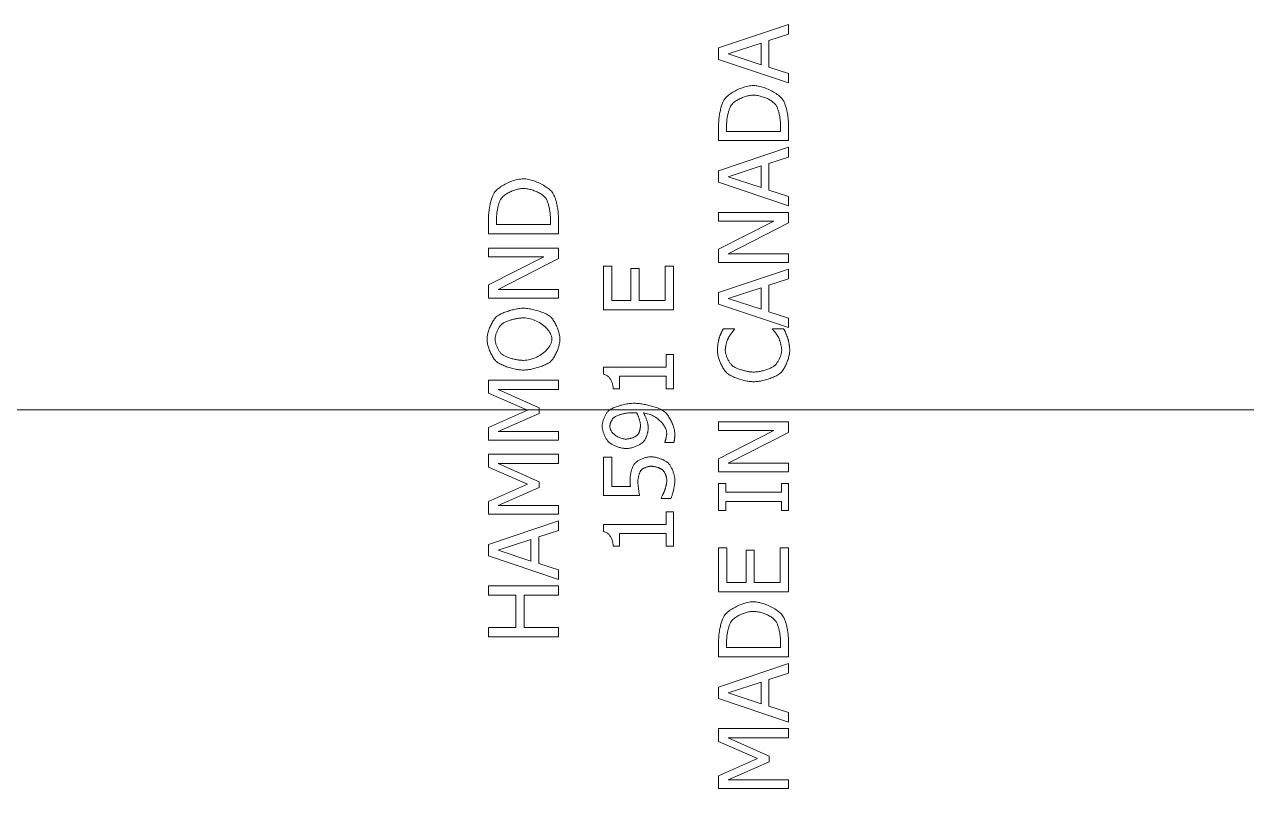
# Model space of a CAD drawing. Header units: millimetres. Extents: x 25 to 1092, y 13 to 851.
# Drawn here: x 236.46 to 276.69, y 707.78 to 732.93 of the extents above; entities that cross this region are included whole.
import ezdxf

# ---------------------------------------------------------------- set-up
doc = ezdxf.new("R2010")
doc.units = ezdxf.units.MM
doc.header["$LTSCALE"] = 2
doc.layers.add('Section Line (ANSI)', color=7, linetype='Continuous', lineweight=9)
doc.layers.add('Visible (ANSI)', color=7, linetype='Continuous', lineweight=18)

# ---------------------------------------------------------------- blocks, each defined once
blk = doc.blocks.new('2dTransSection2')
at = {"layer": 'Section Line (ANSI)'}
blk.add_line((211.387, 360.123), (108.387, 360.123), dxfattribs=at)

msp = doc.modelspace()

# ---------------------------------------------------------------- linework, layer by layer
at = {"layer": 'Visible (ANSI)'}
for p, q in [((261.615, 732.932), (259.315, 732.157)), ((260.972, 732.401), (261.615, 732.61)), ((261.615, 732.61), (261.615, 732.932)), ((259.628, 731.961), (260.711, 732.317)), ((260.711, 732.317), (260.711, 731.607)), ((260.972, 731.523), (260.972, 732.401)), ((259.315, 732.157), (259.315, 731.78)), ((260.711, 731.607), (259.628, 731.961)), ((259.315, 731.78), (261.615, 731.005)), ((261.615, 731.314), (260.972, 731.523)), ((261.615, 731.005), (261.615, 731.314)), ((259.315, 729.631), (259.315, 729.107)), ((259.58, 729.413), (259.58, 729.646)), ((261.35, 729.413), (259.58, 729.413)), ((261.35, 729.646), (261.35, 729.413)), ((261.615, 729.107), (261.615, 729.637)), ((259.315, 729.107), (261.615, 729.107)), ((261.615, 728.889), (259.315, 728.114)), ((261.615, 728.567), (261.615, 728.889)), ((259.628, 727.918), (260.711, 728.274)), ((260.711, 728.274), (260.711, 727.564)), ((260.972, 728.358), (261.615, 728.567)), ((260.972, 727.48), (260.972, 728.358)), ((259.315, 728.114), (259.315, 727.737)), ((260.711, 727.564), (259.628, 727.918)), ((259.315, 727.737), (261.615, 726.962)), ((261.615, 727.271), (260.972, 727.48)), ((261.615, 726.962), (261.615, 727.271)), ((251.741, 726.56), (251.741, 726.037)), ((252.006, 726.342), (252.006, 726.575)), ((253.777, 726.575), (253.777, 726.342)), ((254.041, 726.037), (254.041, 726.566)), ((261.615, 726.744), (259.315, 726.744)), ((259.315, 726.744), (259.315, 726.459)), ((261.615, 726.401), (261.615, 726.744)), ((253.777, 726.342), (252.006, 726.342)), ((259.315, 726.459), (261.136, 726.459)), ((261.136, 726.459), (259.315, 725.532)), ((259.632, 725.383), (261.615, 726.401)), ((251.741, 726.037), (254.041, 726.037)), ((254.041, 725.571), (251.741, 725.571)), ((251.741, 725.571), (251.741, 725.285)), ((254.041, 725.228), (254.041, 725.571)), ((259.315, 725.532), (259.315, 725.098)), ((261.615, 725.383), (259.632, 725.383)), ((261.615, 725.098), (261.615, 725.383)), ((251.741, 725.285), (253.562, 725.285)), ((253.562, 725.285), (251.741, 724.359)), ((252.058, 724.21), (254.041, 725.228)), ((255.528, 724.977), (255.528, 723.538)), ((255.8, 724.977), (255.528, 724.977)), ((255.8, 723.844), (255.8, 724.977)), ((257.828, 724.977), (257.556, 724.977)), ((257.556, 724.977), (257.556, 723.844)), ((257.828, 723.538), (257.828, 724.977)), ((259.315, 725.098), (261.615, 725.098)), ((256.702, 724.901), (256.43, 724.901)), ((256.43, 724.901), (256.43, 723.844)), ((256.702, 723.844), (256.702, 724.901)), ((261.615, 724.88), (259.315, 724.105)), ((260.972, 724.349), (261.615, 724.558)), ((261.615, 724.558), (261.615, 724.88)), ((251.741, 724.359), (251.741, 723.925)), ((254.041, 724.21), (252.058, 724.21)), ((254.041, 723.925), (254.041, 724.21)), ((259.628, 723.909), (260.711, 724.265)), ((260.711, 724.265), (260.711, 723.555)), ((260.972, 723.471), (260.972, 724.349)), ((251.741, 723.925), (254.041, 723.925)), ((256.43, 723.844), (255.8, 723.844)), ((257.556, 723.844), (256.702, 723.844)), ((259.315, 724.105), (259.315, 723.728)), ((260.711, 723.555), (259.628, 723.909)), ((255.528, 723.538), (257.828, 723.538)), ((259.315, 723.728), (261.615, 722.953)), ((261.615, 723.262), (260.972, 723.471)), ((261.615, 722.953), (261.615, 723.262)), ((259.837, 722.916), (259.468, 722.916)), ((259.837, 722.891), (259.837, 722.916)), ((261.459, 722.916), (261.093, 722.916)), ((261.093, 722.916), (261.093, 722.893)), ((257.828, 722.062), (257.593, 722.062)), ((257.593, 722.062), (257.593, 721.654)), ((257.828, 720.94), (257.828, 722.062)), ((257.593, 721.654), (255.521, 721.654)), ((255.521, 721.654), (255.521, 721.415)), ((256.052, 720.94), (256.052, 721.357)), ((256.052, 721.357), (257.593, 721.357)), ((257.593, 721.357), (257.593, 720.94)), ((254.041, 721.22), (251.741, 721.22)), ((251.741, 721.22), (251.741, 720.795)), ((254.041, 720.915), (254.041, 721.22)), ((255.841, 720.94), (256.052, 720.94)), ((257.593, 720.94), (257.828, 720.94)), ((251.741, 720.795), (253.022, 720.24)), ((252.06, 720.915), (254.041, 720.915)), ((253.408, 720.315), (252.06, 720.915)), ((253.022, 720.24), (251.741, 719.666)), ((252.06, 719.534), (253.408, 720.128)), ((253.408, 720.128), (253.408, 720.315)), ((261.615, 719.848), (259.315, 719.848)), ((259.315, 719.848), (259.315, 719.563)), ((261.615, 719.505), (261.615, 719.848)), ((251.741, 719.666), (251.741, 719.248)), ((254.041, 719.534), (252.06, 719.534)), ((254.041, 719.248), (254.041, 719.534)), ((259.315, 719.563), (261.136, 719.563)), ((261.136, 719.563), (259.315, 718.636)), ((259.632, 718.487), (261.615, 719.505)), ((251.741, 719.248), (254.041, 719.248)), ((257.545, 719.184), (257.545, 719.169)), ((257.545, 719.169), (257.841, 719.169)), ((254.041, 718.782), (251.741, 718.782)), ((251.741, 718.782), (251.741, 718.358)), ((254.041, 718.477), (254.041, 718.782)), ((255.799, 718.688), (255.528, 718.688)), ((255.528, 718.688), (255.528, 717.427)), ((255.799, 717.723), (255.799, 718.688)), ((259.315, 718.636), (259.315, 718.202)), ((251.741, 718.358), (253.022, 717.802)), ((252.06, 718.477), (254.041, 718.477)), ((253.408, 717.877), (252.06, 718.477)), ((259.315, 718.202), (261.615, 718.202)), ((261.615, 718.487), (259.632, 718.487)), ((261.615, 718.202), (261.615, 718.487)), ((253.022, 717.802), (251.741, 717.228)), ((253.408, 717.69), (253.408, 717.877)), ((256.412, 717.723), (255.799, 717.723)), ((259.55, 717.824), (259.315, 717.824)), ((259.315, 717.824), (259.315, 716.933)), ((259.55, 717.531), (259.55, 717.824)), ((261.615, 717.824), (261.38, 717.824)), ((261.38, 717.824), (261.38, 717.531)), ((261.615, 716.933), (261.615, 717.824)), ((252.06, 717.096), (253.408, 717.69)), ((255.528, 717.427), (256.714, 717.427)), ((257.42, 717.354), (257.42, 717.331)), ((257.42, 717.331), (257.746, 717.331)), ((261.38, 717.531), (259.55, 717.531)), ((251.741, 717.228), (251.741, 716.811)), ((254.041, 717.096), (252.06, 717.096)), ((254.041, 716.811), (254.041, 717.096)), ((259.315, 716.933), (259.55, 716.933)), ((259.55, 716.933), (259.55, 717.225)), ((259.55, 717.225), (261.38, 717.225)), ((261.38, 717.225), (261.38, 716.933)), ((261.38, 716.933), (261.615, 716.933)), ((251.741, 716.811), (254.041, 716.811)), ((254.041, 716.592), (251.741, 715.817)), ((254.041, 716.27), (254.041, 716.592)), ((257.828, 716.884), (257.593, 716.884)), ((257.593, 716.884), (257.593, 716.476)), ((257.828, 715.762), (257.828, 716.884)), ((253.398, 716.061), (254.041, 716.27)), ((257.593, 716.476), (255.521, 716.476)), ((255.521, 716.476), (255.521, 716.237)), ((256.052, 715.762), (256.052, 716.18)), ((256.052, 716.18), (257.593, 716.18)), ((257.593, 716.18), (257.593, 715.762)), ((251.741, 715.817), (251.741, 715.441)), ((252.054, 715.621), (253.137, 715.977)), ((253.137, 715.977), (253.137, 715.267)), ((253.398, 715.183), (253.398, 716.061)), ((255.841, 715.762), (256.052, 715.762)), ((257.593, 715.762), (257.828, 715.762)), ((259.315, 715.699), (259.315, 714.26)), ((259.587, 715.699), (259.315, 715.699)), ((259.587, 714.566), (259.587, 715.699)), ((261.615, 715.699), (261.343, 715.699)), ((261.343, 715.699), (261.343, 714.566)), ((261.615, 714.26), (261.615, 715.699)), ((251.741, 715.441), (254.041, 714.665)), ((253.137, 715.267), (252.054, 715.621)), ((260.489, 715.622), (260.217, 715.622)), ((260.217, 715.622), (260.217, 714.566)), ((260.489, 714.566), (260.489, 715.622)), ((254.041, 714.975), (253.398, 715.183)), ((254.041, 714.665), (254.041, 714.975)), ((260.217, 714.566), (259.587, 714.566)), ((261.343, 714.566), (260.489, 714.566)), ((254.041, 714.447), (251.741, 714.447)), ((251.741, 714.447), (251.741, 714.141)), ((251.741, 714.141), (252.643, 714.141)), ((252.643, 714.141), (252.643, 713.083)), ((252.916, 714.141), (254.041, 714.141)), ((252.916, 713.083), (252.916, 714.141)), ((254.041, 714.141), (254.041, 714.447)), ((259.315, 714.26), (261.615, 714.26)), ((252.643, 713.083), (251.741, 713.083)), ((251.741, 713.083), (251.741, 712.777)), ((254.041, 713.083), (252.916, 713.083)), ((254.041, 712.777), (254.041, 713.083)), ((251.741, 712.777), (254.041, 712.777)), ((259.315, 712.638), (259.315, 712.115)), ((259.58, 712.42), (259.58, 712.653)), ((261.35, 712.653), (261.35, 712.42)), ((261.615, 712.115), (261.615, 712.644)), ((259.315, 712.115), (261.615, 712.115)), ((261.35, 712.42), (259.58, 712.42)), ((261.615, 711.896), (259.315, 711.121)), ((261.615, 711.574), (261.615, 711.896)), ((259.628, 710.925), (260.711, 711.281)), ((260.711, 711.281), (260.711, 710.571)), ((260.972, 711.365), (261.615, 711.574)), ((260.972, 710.487), (260.972, 711.365)), ((259.315, 711.121), (259.315, 710.745)), ((260.711, 710.571), (259.628, 710.925)), ((259.315, 710.745), (261.615, 709.969)), ((261.615, 710.279), (260.972, 710.487)), ((261.615, 709.969), (261.615, 710.279)), ((261.615, 709.751), (259.315, 709.751)), ((259.315, 709.751), (259.315, 709.326)), ((261.615, 709.446), (261.615, 709.751)), ((259.315, 709.326), (260.596, 708.771)), ((259.634, 709.446), (261.615, 709.446)), ((260.981, 708.845), (259.634, 709.446)), ((260.596, 708.771), (259.315, 708.197)), ((259.634, 708.064), (260.981, 708.659)), ((260.981, 708.659), (260.981, 708.845)), ((259.315, 708.197), (259.315, 707.779)), ((261.615, 708.064), (259.634, 708.064)), ((261.615, 707.779), (261.615, 708.064)), ((259.315, 707.779), (261.615, 707.779))]:
    msp.add_line(p, q, dxfattribs=at)
at = {"layer": 'Visible (ANSI)', "flags": 128}
for points in [[(260.467, 730.921), (260.419, 730.919), (260.37, 730.915), (260.321, 730.908), (260.273, 730.899), (260.226, 730.888), (260.179, 730.875), (260.133, 730.861), (260.087, 730.845), (260.041, 730.828), (259.996, 730.809), (259.952, 730.79), (259.909, 730.769), (259.866, 730.748), (259.825, 730.725), (259.785, 730.702), (259.746, 730.678), (259.709, 730.653), (259.673, 730.628), (259.64, 730.603), (259.609, 730.576), (259.578, 730.549), (259.549, 730.519), (259.522, 730.488), (259.498, 730.455)], [(259.718, 730.254), (259.738, 730.283), (259.762, 730.311), (259.788, 730.336), (259.814, 730.36), (259.843, 730.382), (259.872, 730.403), (259.902, 730.423), (259.933, 730.441), (259.964, 730.459), (259.996, 730.476), (260.029, 730.492), (260.063, 730.507), (260.097, 730.522), (260.131, 730.535), (260.166, 730.547), (260.2, 730.558), (260.235, 730.568), (260.269, 730.577), (260.303, 730.584), (260.336, 730.591), (260.369, 730.596), (260.401, 730.599), (260.433, 730.601), (260.463, 730.602)], [(260.463, 730.602), (260.499, 730.601), (260.536, 730.599), (260.573, 730.594), (260.609, 730.589), (260.645, 730.582), (260.68, 730.574), (260.715, 730.564), (260.75, 730.554), (260.785, 730.543), (260.82, 730.531), (260.854, 730.517), (260.887, 730.503), (260.92, 730.489), (260.952, 730.473), (260.982, 730.457), (261.012, 730.44), (261.04, 730.423), (261.067, 730.405), (261.092, 730.387), (261.116, 730.368), (261.138, 730.349), (261.16, 730.328), (261.18, 730.305), (261.198, 730.282)], [(261.431, 730.451), (261.409, 730.481), (261.383, 730.51), (261.354, 730.541), (261.32, 730.571), (261.283, 730.601), (261.245, 730.629), (261.205, 730.657), (261.165, 730.683), (261.124, 730.707), (261.082, 730.731), (261.039, 730.754), (260.995, 730.776), (260.95, 730.796), (260.905, 730.816), (260.859, 730.834), (260.813, 730.851), (260.767, 730.867), (260.721, 730.88), (260.676, 730.892), (260.632, 730.902), (260.589, 730.91), (260.547, 730.916), (260.506, 730.92), (260.467, 730.921)], [(259.498, 730.455), (259.487, 730.437), (259.476, 730.417), (259.465, 730.394), (259.454, 730.37), (259.443, 730.343), (259.432, 730.314), (259.422, 730.284), (259.411, 730.252), (259.401, 730.218), (259.391, 730.183), (259.382, 730.147), (259.373, 730.11), (259.364, 730.071), (259.356, 730.032), (259.349, 729.993), (259.342, 729.953), (259.336, 729.913), (259.331, 729.872), (259.326, 729.831), (259.322, 729.791), (259.319, 729.75), (259.317, 729.71), (259.316, 729.67), (259.315, 729.631)], [(259.58, 729.646), (259.58, 729.672), (259.581, 729.699), (259.583, 729.727), (259.585, 729.755), (259.588, 729.783), (259.591, 729.812), (259.595, 729.84), (259.6, 729.869), (259.604, 729.898), (259.61, 729.926), (259.616, 729.954), (259.622, 729.982), (259.628, 730.01), (259.635, 730.037), (259.642, 730.063), (259.65, 730.088), (259.658, 730.113), (259.666, 730.137), (259.674, 730.159), (259.682, 730.181), (259.691, 730.201), (259.7, 730.22), (259.709, 730.238), (259.718, 730.254)], [(261.198, 730.282), (261.208, 730.265), (261.219, 730.247), (261.229, 730.227), (261.239, 730.205), (261.249, 730.182), (261.258, 730.158), (261.268, 730.133), (261.276, 730.106), (261.284, 730.079), (261.292, 730.051), (261.3, 730.022), (261.307, 729.993), (261.313, 729.963), (261.32, 729.934), (261.325, 729.903), (261.33, 729.873), (261.335, 729.843), (261.339, 729.814), (261.342, 729.784), (261.345, 729.755), (261.347, 729.727), (261.349, 729.699), (261.35, 729.672), (261.35, 729.646)], [(261.615, 729.637), (261.615, 729.672), (261.614, 729.708), (261.612, 729.745), (261.609, 729.782), (261.606, 729.819), (261.602, 729.857), (261.597, 729.895), (261.592, 729.933), (261.586, 729.971), (261.579, 730.008), (261.572, 730.046), (261.564, 730.083), (261.556, 730.119), (261.547, 730.155), (261.537, 730.19), (261.527, 730.224), (261.517, 730.257), (261.506, 730.289), (261.494, 730.32), (261.482, 730.349), (261.47, 730.377), (261.457, 730.404), (261.444, 730.428), (261.431, 730.451)], [(252.893, 727.85), (252.845, 727.849), (252.796, 727.844), (252.748, 727.837), (252.699, 727.828), (252.652, 727.817), (252.606, 727.804), (252.559, 727.79), (252.513, 727.774), (252.467, 727.757), (252.422, 727.739), (252.378, 727.719), (252.335, 727.699), (252.292, 727.677), (252.251, 727.655), (252.211, 727.631), (252.172, 727.607), (252.135, 727.583), (252.1, 727.557), (252.066, 727.532), (252.035, 727.506), (252.005, 727.478), (251.975, 727.448), (251.948, 727.417), (251.924, 727.384)], [(253.857, 727.38), (253.835, 727.41), (253.81, 727.44), (253.78, 727.47), (253.746, 727.5), (253.71, 727.53), (253.671, 727.559), (253.631, 727.586), (253.591, 727.612), (253.55, 727.637), (253.508, 727.66), (253.465, 727.683), (253.421, 727.705), (253.376, 727.726), (253.331, 727.745), (253.285, 727.764), (253.239, 727.78), (253.193, 727.796), (253.148, 727.81), (253.102, 727.821), (253.058, 727.832), (253.015, 727.839), (252.973, 727.845), (252.932, 727.849), (252.893, 727.85)], [(251.924, 727.384), (251.913, 727.366), (251.902, 727.346), (251.891, 727.324), (251.88, 727.299), (251.869, 727.272), (251.858, 727.244), (251.848, 727.213), (251.837, 727.181), (251.827, 727.148), (251.818, 727.113), (251.808, 727.076), (251.799, 727.039), (251.791, 727.001), (251.783, 726.962), (251.775, 726.922), (251.769, 726.882), (251.762, 726.842), (251.757, 726.801), (251.752, 726.761), (251.749, 726.72), (251.745, 726.68), (251.743, 726.64), (251.742, 726.6), (251.741, 726.56)], [(252.144, 727.183), (252.164, 727.212), (252.188, 727.24), (252.214, 727.265), (252.241, 727.289), (252.269, 727.311), (252.298, 727.332), (252.328, 727.352), (252.359, 727.371), (252.39, 727.388), (252.423, 727.405), (252.456, 727.421), (252.489, 727.437), (252.523, 727.451), (252.558, 727.464), (252.592, 727.476), (252.627, 727.487), (252.661, 727.497), (252.695, 727.506), (252.729, 727.514), (252.762, 727.52), (252.795, 727.525), (252.827, 727.528), (252.859, 727.531), (252.889, 727.531)], [(252.889, 727.531), (252.926, 727.531), (252.962, 727.528), (252.999, 727.524), (253.035, 727.518), (253.071, 727.511), (253.106, 727.503), (253.142, 727.494), (253.177, 727.483), (253.212, 727.472), (253.246, 727.46), (253.28, 727.447), (253.313, 727.433), (253.346, 727.418), (253.378, 727.402), (253.408, 727.386), (253.438, 727.369), (253.466, 727.352), (253.493, 727.334), (253.518, 727.316), (253.542, 727.298), (253.564, 727.278), (253.586, 727.257), (253.606, 727.235), (253.624, 727.211)], [(254.041, 726.566), (254.041, 726.601), (254.04, 726.637), (254.038, 726.674), (254.035, 726.711), (254.032, 726.748), (254.028, 726.786), (254.023, 726.824), (254.018, 726.862), (254.012, 726.9), (254.005, 726.938), (253.998, 726.975), (253.99, 727.012), (253.982, 727.048), (253.973, 727.084), (253.964, 727.119), (253.954, 727.153), (253.943, 727.186), (253.932, 727.219), (253.921, 727.249), (253.909, 727.279), (253.896, 727.307), (253.884, 727.333), (253.87, 727.358), (253.857, 727.38)], [(252.006, 726.575), (252.006, 726.602), (252.007, 726.629), (252.009, 726.656), (252.011, 726.684), (252.014, 726.712), (252.017, 726.741), (252.021, 726.77), (252.026, 726.798), (252.031, 726.827), (252.036, 726.855), (252.042, 726.884), (252.048, 726.912), (252.055, 726.939), (252.061, 726.966), (252.069, 726.992), (252.076, 727.018), (252.084, 727.042), (252.092, 727.066), (252.1, 727.088), (252.109, 727.11), (252.117, 727.13), (252.126, 727.149), (252.135, 727.167), (252.144, 727.183)], [(253.624, 727.211), (253.635, 727.194), (253.645, 727.176), (253.656, 727.156), (253.666, 727.135), (253.675, 727.112), (253.685, 727.087), (253.694, 727.062), (253.702, 727.036), (253.711, 727.008), (253.719, 726.98), (253.726, 726.952), (253.733, 726.922), (253.74, 726.893), (253.746, 726.863), (253.751, 726.833), (253.757, 726.803), (253.761, 726.773), (253.765, 726.743), (253.769, 726.713), (253.771, 726.684), (253.774, 726.656), (253.775, 726.628), (253.776, 726.601), (253.777, 726.575)], [(252.891, 723.589), (252.857, 723.589), (252.822, 723.587), (252.785, 723.584), (252.748, 723.579), (252.709, 723.574), (252.67, 723.568), (252.631, 723.56), (252.591, 723.552), (252.551, 723.543), (252.511, 723.533), (252.471, 723.522), (252.432, 723.511), (252.393, 723.499), (252.354, 723.486), (252.317, 723.473), (252.28, 723.46), (252.244, 723.446), (252.21, 723.431), (252.177, 723.416), (252.146, 723.401), (252.113, 723.385), (252.077, 723.364), (252.039, 723.34), (252.004, 723.314)], [(253.777, 723.314), (253.755, 723.331), (253.73, 723.349), (253.702, 723.367), (253.671, 723.384), (253.638, 723.401), (253.602, 723.418), (253.565, 723.435), (253.525, 723.451), (253.485, 723.466), (253.445, 723.481), (253.403, 723.495), (253.362, 723.508), (253.32, 723.52), (253.279, 723.531), (253.237, 723.542), (253.196, 723.551), (253.156, 723.56), (253.115, 723.567), (253.075, 723.574), (253.036, 723.579), (252.998, 723.584), (252.961, 723.587), (252.926, 723.589), (252.891, 723.589)], [(252.004, 723.314), (251.985, 723.296), (251.967, 723.276), (251.948, 723.253), (251.929, 723.229), (251.911, 723.202), (251.893, 723.174), (251.875, 723.145), (251.857, 723.114), (251.84, 723.081), (251.823, 723.048), (251.807, 723.014), (251.792, 722.979), (251.778, 722.944), (251.764, 722.908), (251.752, 722.873), (251.74, 722.837), (251.73, 722.801), (251.72, 722.766), (251.712, 722.731), (251.705, 722.698), (251.7, 722.664), (251.696, 722.632), (251.694, 722.601), (251.693, 722.572)], [(251.958, 722.574), (251.958, 722.594), (251.96, 722.616), (251.963, 722.638), (251.967, 722.661), (251.972, 722.684), (251.978, 722.708), (251.985, 722.732), (251.993, 722.756), (252.002, 722.781), (252.011, 722.805), (252.021, 722.83), (252.032, 722.854), (252.044, 722.878), (252.056, 722.901), (252.068, 722.924), (252.081, 722.946), (252.095, 722.967), (252.109, 722.987), (252.123, 723.006), (252.137, 723.024), (252.152, 723.041), (252.166, 723.056), (252.181, 723.07), (252.196, 723.082)], [(252.196, 723.082), (252.231, 723.105), (252.269, 723.126), (252.306, 723.143), (252.338, 723.156), (252.365, 723.167), (252.393, 723.176), (252.421, 723.186), (252.45, 723.195), (252.478, 723.204), (252.507, 723.212), (252.536, 723.219), (252.564, 723.226), (252.592, 723.233), (252.621, 723.239), (252.65, 723.244), (252.678, 723.25), (252.706, 723.254), (252.734, 723.259), (252.762, 723.262), (252.789, 723.265), (252.816, 723.268), (252.842, 723.269), (252.867, 723.27), (252.891, 723.271)], [(252.891, 723.271), (252.946, 723.269), (253.001, 723.264), (253.056, 723.255), (253.11, 723.243), (253.163, 723.229), (253.216, 723.211), (253.267, 723.191), (253.318, 723.169), (253.368, 723.144), (253.416, 723.117), (253.463, 723.088), (253.508, 723.057), (253.551, 723.024), (253.591, 722.99), (253.629, 722.954), (253.664, 722.918), (253.697, 722.88), (253.726, 722.842), (253.753, 722.801), (253.777, 722.758), (253.797, 722.714), (253.812, 722.668), (253.822, 722.621), (253.825, 722.574)], [(254.09, 722.572), (254.089, 722.601), (254.087, 722.631), (254.083, 722.663), (254.078, 722.695), (254.071, 722.729), (254.063, 722.763), (254.054, 722.798), (254.044, 722.833), (254.033, 722.869), (254.021, 722.904), (254.007, 722.939), (253.993, 722.975), (253.978, 723.009), (253.962, 723.043), (253.946, 723.077), (253.929, 723.109), (253.911, 723.14), (253.893, 723.17), (253.874, 723.199), (253.855, 723.226), (253.836, 723.251), (253.816, 723.274), (253.797, 723.295), (253.777, 723.314)], [(251.693, 722.572), (251.694, 722.542), (251.696, 722.511), (251.7, 722.479), (251.705, 722.446), (251.712, 722.412), (251.72, 722.377), (251.729, 722.342), (251.74, 722.307), (251.751, 722.271), (251.764, 722.236), (251.777, 722.2), (251.791, 722.165), (251.806, 722.131), (251.822, 722.097), (251.839, 722.064), (251.856, 722.032), (251.873, 722.001), (251.891, 721.971), (251.91, 721.943), (251.928, 721.917), (251.947, 721.892), (251.966, 721.87), (251.985, 721.85), (252.004, 721.832)], [(252.196, 722.063), (252.181, 722.075), (252.166, 722.09), (252.151, 722.105), (252.136, 722.122), (252.122, 722.14), (252.107, 722.159), (252.094, 722.179), (252.08, 722.2), (252.067, 722.222), (252.055, 722.244), (252.043, 722.267), (252.031, 722.291), (252.02, 722.315), (252.01, 722.339), (252.001, 722.363), (251.992, 722.388), (251.985, 722.412), (251.978, 722.437), (251.972, 722.461), (251.967, 722.484), (251.963, 722.508), (251.96, 722.53), (251.958, 722.552), (251.958, 722.574)], [(253.825, 722.574), (253.822, 722.528), (253.813, 722.483), (253.799, 722.439), (253.781, 722.397), (253.759, 722.357), (253.735, 722.317), (253.706, 722.279), (253.675, 722.241), (253.64, 722.203), (253.603, 722.167), (253.563, 722.132), (253.52, 722.099), (253.476, 722.067), (253.429, 722.037), (253.38, 722.009), (253.33, 721.983), (253.278, 721.959), (253.225, 721.938), (253.172, 721.92), (253.117, 721.904), (253.061, 721.892), (253.005, 721.882), (252.948, 721.877), (252.891, 721.875)], [(253.777, 721.83), (253.796, 721.848), (253.816, 721.869), (253.835, 721.892), (253.854, 721.916), (253.873, 721.943), (253.891, 721.971), (253.909, 722.001), (253.927, 722.032), (253.944, 722.064), (253.961, 722.097), (253.977, 722.131), (253.992, 722.166), (254.006, 722.201), (254.019, 722.236), (254.032, 722.272), (254.043, 722.307), (254.054, 722.343), (254.063, 722.378), (254.071, 722.412), (254.077, 722.446), (254.083, 722.479), (254.087, 722.511), (254.089, 722.542), (254.09, 722.572)], [(259.334, 722.61), (259.33, 722.599), (259.327, 722.586), (259.324, 722.573), (259.32, 722.558), (259.317, 722.543), (259.313, 722.527), (259.31, 722.51), (259.307, 722.492), (259.303, 722.474), (259.3, 722.456), (259.297, 722.437), (259.294, 722.419), (259.291, 722.399), (259.289, 722.38), (259.286, 722.361), (259.284, 722.342), (259.282, 722.324), (259.28, 722.305), (259.278, 722.287), (259.277, 722.269), (259.276, 722.252), (259.275, 722.236), (259.274, 722.22), (259.274, 722.205)], [(259.468, 722.916), (259.463, 722.906), (259.457, 722.895), (259.452, 722.884), (259.446, 722.872), (259.44, 722.859), (259.433, 722.847), (259.427, 722.833), (259.421, 722.82), (259.414, 722.806), (259.408, 722.792), (259.401, 722.777), (259.395, 722.763), (259.389, 722.749), (259.382, 722.734), (259.376, 722.72), (259.37, 722.706), (259.365, 722.692), (259.359, 722.679), (259.354, 722.666), (259.349, 722.653), (259.345, 722.642), (259.341, 722.63), (259.337, 722.62), (259.334, 722.61)], [(259.535, 722.204), (259.535, 722.221), (259.536, 722.239), (259.538, 722.257), (259.54, 722.276), (259.542, 722.295), (259.545, 722.315), (259.549, 722.335), (259.553, 722.355), (259.557, 722.375), (259.562, 722.395), (259.567, 722.415), (259.572, 722.435), (259.577, 722.455), (259.583, 722.474), (259.589, 722.493), (259.595, 722.512), (259.601, 722.53), (259.607, 722.547), (259.614, 722.563), (259.62, 722.579), (259.626, 722.594), (259.633, 722.608), (259.639, 722.621), (259.645, 722.632)], [(259.645, 722.632), (259.652, 722.645), (259.66, 722.658), (259.668, 722.671), (259.677, 722.685), (259.686, 722.698), (259.695, 722.712), (259.705, 722.725), (259.714, 722.738), (259.723, 722.751), (259.733, 722.763), (259.742, 722.775), (259.751, 722.787), (259.759, 722.798), (259.768, 722.809), (259.776, 722.819), (259.785, 722.83), (259.793, 722.839), (259.8, 722.849), (259.807, 722.857), (259.814, 722.865), (259.821, 722.873), (259.827, 722.88), (259.832, 722.886), (259.837, 722.891)], [(261.093, 722.893), (261.098, 722.888), (261.103, 722.882), (261.11, 722.876), (261.116, 722.868), (261.123, 722.86), (261.131, 722.852), (261.138, 722.842), (261.147, 722.832), (261.155, 722.822), (261.164, 722.811), (261.172, 722.8), (261.181, 722.788), (261.19, 722.777), (261.199, 722.765), (261.208, 722.753), (261.217, 722.741), (261.226, 722.729), (261.234, 722.717), (261.242, 722.705), (261.25, 722.693), (261.258, 722.682), (261.265, 722.671), (261.272, 722.66), (261.278, 722.649)], [(261.278, 722.649), (261.284, 722.637), (261.29, 722.624), (261.297, 722.61), (261.303, 722.595), (261.31, 722.578), (261.316, 722.561), (261.322, 722.543), (261.329, 722.524), (261.335, 722.504), (261.341, 722.484), (261.347, 722.464), (261.353, 722.443), (261.358, 722.422), (261.363, 722.401), (261.368, 722.379), (261.373, 722.358), (261.377, 722.337), (261.381, 722.317), (261.384, 722.296), (261.386, 722.276), (261.389, 722.257), (261.39, 722.238), (261.391, 722.221), (261.391, 722.204)], [(261.589, 722.61), (261.585, 722.622), (261.581, 722.635), (261.576, 722.648), (261.571, 722.661), (261.566, 722.674), (261.561, 722.687), (261.555, 722.701), (261.55, 722.715), (261.544, 722.728), (261.538, 722.742), (261.532, 722.755), (261.526, 722.769), (261.52, 722.782), (261.514, 722.796), (261.508, 722.809), (261.502, 722.822), (261.496, 722.835), (261.49, 722.848), (261.484, 722.861), (261.479, 722.873), (261.473, 722.884), (261.468, 722.895), (261.463, 722.906), (261.459, 722.916)], [(261.656, 722.2), (261.656, 722.218), (261.655, 722.237), (261.655, 722.255), (261.653, 722.274), (261.652, 722.293), (261.65, 722.312), (261.648, 722.331), (261.646, 722.349), (261.643, 722.368), (261.64, 722.387), (261.638, 722.405), (261.634, 722.423), (261.631, 722.441), (261.628, 722.458), (261.624, 722.475), (261.621, 722.492), (261.617, 722.508), (261.613, 722.525), (261.609, 722.54), (261.605, 722.555), (261.601, 722.57), (261.597, 722.584), (261.593, 722.597), (261.589, 722.61)], [(259.274, 722.205), (259.275, 722.176), (259.277, 722.145), (259.281, 722.112), (259.287, 722.079), (259.294, 722.045), (259.302, 722.01), (259.311, 721.975), (259.322, 721.939), (259.334, 721.903), (259.346, 721.867), (259.36, 721.832), (259.374, 721.796), (259.39, 721.761), (259.406, 721.727), (259.423, 721.694), (259.44, 721.661), (259.458, 721.63), (259.476, 721.6), (259.495, 721.572), (259.514, 721.545), (259.533, 721.52), (259.552, 721.497), (259.572, 721.477), (259.591, 721.458)], [(259.772, 721.695), (259.757, 721.708), (259.743, 721.723), (259.728, 721.739), (259.714, 721.757), (259.7, 721.776), (259.686, 721.795), (259.672, 721.816), (259.659, 721.838), (259.646, 721.861), (259.633, 721.884), (259.621, 721.907), (259.61, 721.931), (259.599, 721.956), (259.589, 721.98), (259.579, 722.004), (259.571, 722.029), (259.563, 722.053), (259.556, 722.076), (259.55, 722.1), (259.544, 722.122), (259.54, 722.144), (259.537, 722.165), (259.536, 722.185), (259.535, 722.204)], [(261.391, 722.204), (261.391, 722.185), (261.389, 722.166), (261.386, 722.146), (261.383, 722.124), (261.378, 722.103), (261.372, 722.08), (261.366, 722.058), (261.359, 722.034), (261.351, 722.011), (261.342, 721.988), (261.332, 721.964), (261.322, 721.94), (261.311, 721.916), (261.299, 721.893), (261.287, 721.87), (261.275, 721.847), (261.262, 721.825), (261.248, 721.804), (261.234, 721.784), (261.22, 721.764), (261.206, 721.747), (261.191, 721.73), (261.177, 721.715), (261.162, 721.702)], [(261.354, 721.46), (261.373, 721.478), (261.392, 721.499), (261.411, 721.522), (261.429, 721.547), (261.447, 721.574), (261.465, 721.602), (261.483, 721.632), (261.5, 721.664), (261.516, 721.696), (261.532, 721.729), (261.547, 721.763), (261.562, 721.798), (261.576, 721.833), (261.588, 721.868), (261.6, 721.904), (261.611, 721.939), (261.621, 721.975), (261.63, 722.009), (261.638, 722.044), (261.644, 722.077), (261.649, 722.11), (261.653, 722.141), (261.655, 722.171), (261.656, 722.2)], [(252.004, 721.832), (252.027, 721.814), (252.052, 721.797), (252.081, 721.779), (252.112, 721.762), (252.145, 721.744), (252.181, 721.727), (252.218, 721.711), (252.257, 721.695), (252.297, 721.679), (252.338, 721.665), (252.379, 721.651), (252.42, 721.638), (252.461, 721.626), (252.502, 721.614), (252.543, 721.604), (252.583, 721.595), (252.624, 721.586), (252.664, 721.578), (252.704, 721.572), (252.744, 721.566), (252.782, 721.562), (252.82, 721.559), (252.856, 721.557), (252.891, 721.556)], [(252.891, 721.875), (252.864, 721.875), (252.835, 721.876), (252.806, 721.879), (252.775, 721.882), (252.744, 721.885), (252.713, 721.89), (252.681, 721.895), (252.648, 721.901), (252.616, 721.908), (252.584, 721.915), (252.551, 721.922), (252.52, 721.93), (252.488, 721.939), (252.457, 721.948), (252.427, 721.957), (252.398, 721.967), (252.37, 721.977), (252.343, 721.987), (252.317, 721.997), (252.293, 722.008), (252.268, 722.02), (252.243, 722.033), (252.218, 722.047), (252.196, 722.063)], [(252.891, 721.556), (252.925, 721.557), (252.961, 721.558), (252.997, 721.562), (253.035, 721.566), (253.073, 721.571), (253.113, 721.577), (253.152, 721.585), (253.192, 721.593), (253.233, 721.602), (253.273, 721.612), (253.313, 721.623), (253.353, 721.634), (253.392, 721.646), (253.431, 721.659), (253.469, 721.672), (253.506, 721.686), (253.541, 721.7), (253.576, 721.714), (253.609, 721.729), (253.64, 721.744), (253.672, 721.761), (253.708, 721.781), (253.743, 721.804), (253.777, 721.83)], [(255.521, 721.415), (255.545, 721.412), (255.568, 721.407), (255.591, 721.399), (255.613, 721.39), (255.634, 721.378), (255.654, 721.365), (255.673, 721.35), (255.691, 721.334), (255.708, 721.316), (255.724, 721.298), (255.739, 721.278), (255.754, 721.257), (255.767, 721.234), (255.779, 721.211), (255.791, 721.187), (255.801, 721.162), (255.81, 721.136), (255.818, 721.109), (255.825, 721.082), (255.831, 721.055), (255.835, 721.026), (255.839, 720.998), (255.841, 720.969), (255.841, 720.94)], [(259.591, 721.458), (259.613, 721.44), (259.638, 721.421), (259.666, 721.403), (259.697, 721.385), (259.729, 721.367), (259.764, 721.349), (259.801, 721.332), (259.839, 721.315), (259.878, 721.299), (259.918, 721.284), (259.958, 721.27), (259.999, 721.256), (260.039, 721.243), (260.08, 721.232), (260.12, 721.221), (260.16, 721.211), (260.201, 721.202), (260.241, 721.194), (260.28, 721.187), (260.319, 721.182), (260.358, 721.177), (260.395, 721.174), (260.432, 721.172), (260.467, 721.171)], [(260.467, 721.49), (260.44, 721.49), (260.413, 721.492), (260.384, 721.494), (260.355, 721.497), (260.325, 721.501), (260.294, 721.506), (260.263, 721.511), (260.232, 721.518), (260.2, 721.525), (260.168, 721.532), (260.137, 721.54), (260.106, 721.549), (260.075, 721.558), (260.044, 721.567), (260.015, 721.577), (259.986, 721.587), (259.958, 721.597), (259.931, 721.608), (259.905, 721.619), (259.88, 721.63), (259.856, 721.642), (259.828, 721.657), (259.799, 721.675), (259.772, 721.695)], [(261.162, 721.702), (261.145, 721.689), (261.125, 721.675), (261.103, 721.662), (261.079, 721.648), (261.053, 721.635), (261.025, 721.622), (260.996, 721.609), (260.965, 721.596), (260.934, 721.584), (260.902, 721.573), (260.87, 721.562), (260.838, 721.552), (260.806, 721.543), (260.775, 721.535), (260.743, 721.527), (260.711, 721.519), (260.679, 721.513), (260.647, 721.507), (260.616, 721.502), (260.585, 721.498), (260.554, 721.494), (260.524, 721.492), (260.495, 721.49), (260.467, 721.49)], [(260.467, 721.171), (260.502, 721.172), (260.538, 721.174), (260.575, 721.177), (260.613, 721.181), (260.652, 721.187), (260.692, 721.194), (260.732, 721.202), (260.772, 721.21), (260.812, 721.22), (260.853, 721.23), (260.893, 721.242), (260.933, 721.254), (260.972, 721.266), (261.011, 721.28), (261.048, 721.294), (261.085, 721.308), (261.12, 721.323), (261.155, 721.338), (261.187, 721.353), (261.218, 721.369), (261.249, 721.386), (261.284, 721.407), (261.321, 721.432), (261.354, 721.46)], [(255.689, 720.211), (255.676, 720.198), (255.663, 720.184), (255.65, 720.168), (255.638, 720.151), (255.626, 720.132), (255.613, 720.113), (255.601, 720.092), (255.59, 720.071), (255.578, 720.048), (255.567, 720.026), (255.557, 720.002), (255.547, 719.978), (255.537, 719.954), (255.528, 719.93), (255.52, 719.905), (255.513, 719.881), (255.506, 719.857), (255.5, 719.833), (255.494, 719.809), (255.49, 719.786), (255.486, 719.763), (255.484, 719.742), (255.482, 719.721), (255.482, 719.7)], [(256.54, 720.461), (256.5, 720.46), (256.459, 720.458), (256.417, 720.455), (256.375, 720.451), (256.333, 720.445), (256.292, 720.439), (256.25, 720.431), (256.209, 720.423), (256.169, 720.414), (256.129, 720.404), (256.091, 720.394), (256.052, 720.383), (256.015, 720.372), (255.979, 720.36), (255.944, 720.347), (255.91, 720.335), (255.877, 720.321), (255.847, 720.308), (255.817, 720.294), (255.79, 720.28), (255.764, 720.265), (255.737, 720.249), (255.712, 720.231), (255.689, 720.211)], [(255.864, 719.987), (255.89, 720.008), (255.919, 720.026), (255.948, 720.04), (255.971, 720.05), (255.994, 720.059), (256.018, 720.068), (256.042, 720.077), (256.066, 720.084), (256.091, 720.092), (256.115, 720.098), (256.139, 720.105), (256.163, 720.111), (256.189, 720.116), (256.214, 720.122), (256.24, 720.127), (256.266, 720.131), (256.292, 720.135), (256.318, 720.139), (256.344, 720.142), (256.37, 720.145), (256.396, 720.147), (256.421, 720.148), (256.446, 720.149), (256.471, 720.15)], [(256.471, 720.15), (256.478, 720.15), (256.485, 720.15), (256.492, 720.149), (256.499, 720.149), (256.507, 720.149), (256.514, 720.149), (256.522, 720.149), (256.529, 720.148), (256.536, 720.148), (256.543, 720.148), (256.55, 720.148), (256.557, 720.147), (256.563, 720.147), (256.569, 720.147), (256.576, 720.147), (256.581, 720.146), (256.587, 720.146), (256.592, 720.146), (256.597, 720.145), (256.602, 720.145), (256.606, 720.145), (256.61, 720.145), (256.614, 720.144), (256.617, 720.144)], [(257.506, 720.207), (257.458, 720.238), (257.404, 720.266), (257.35, 720.289), (257.303, 720.307), (257.264, 720.321), (257.225, 720.335), (257.185, 720.347), (257.145, 720.359), (257.104, 720.371), (257.064, 720.382), (257.023, 720.392), (256.983, 720.401), (256.943, 720.41), (256.904, 720.418), (256.864, 720.426), (256.825, 720.433), (256.786, 720.439), (256.748, 720.445), (256.71, 720.45), (256.674, 720.454), (256.638, 720.457), (256.604, 720.459), (256.571, 720.46), (256.54, 720.461)], [(256.617, 720.144), (256.624, 720.133), (256.631, 720.12), (256.639, 720.106), (256.646, 720.091), (256.654, 720.074), (256.661, 720.057), (256.668, 720.04), (256.675, 720.021), (256.682, 720.002), (256.689, 719.983), (256.696, 719.963), (256.702, 719.943), (256.708, 719.923), (256.713, 719.903), (256.719, 719.883), (256.723, 719.864), (256.728, 719.845), (256.732, 719.826), (256.735, 719.808), (256.738, 719.791), (256.74, 719.775), (256.742, 719.759), (256.743, 719.745), (256.743, 719.732)], [(256.999, 719.663), (256.998, 719.68), (256.997, 719.698), (256.995, 719.717), (256.993, 719.736), (256.99, 719.756), (256.986, 719.777), (256.981, 719.797), (256.976, 719.819), (256.97, 719.84), (256.964, 719.862), (256.957, 719.884), (256.95, 719.906), (256.943, 719.928), (256.935, 719.95), (256.926, 719.971), (256.917, 719.993), (256.908, 720.014), (256.899, 720.034), (256.889, 720.054), (256.88, 720.073), (256.87, 720.092), (256.859, 720.109), (256.849, 720.126), (256.839, 720.142)], [(256.839, 720.142), (256.886, 720.137), (256.932, 720.129), (256.978, 720.119), (257.024, 720.105), (257.068, 720.089), (257.112, 720.071), (257.155, 720.05), (257.196, 720.028), (257.237, 720.003), (257.276, 719.977), (257.314, 719.949), (257.35, 719.92), (257.385, 719.889), (257.418, 719.857), (257.448, 719.824), (257.477, 719.79), (257.503, 719.755), (257.528, 719.718), (257.549, 719.68), (257.569, 719.64), (257.584, 719.599), (257.596, 719.557), (257.604, 719.515), (257.606, 719.471)], [(257.873, 719.43), (257.872, 719.465), (257.869, 719.5), (257.865, 719.536), (257.858, 719.573), (257.85, 719.61), (257.841, 719.648), (257.83, 719.685), (257.818, 719.723), (257.804, 719.761), (257.789, 719.798), (257.773, 719.835), (257.757, 719.871), (257.739, 719.907), (257.72, 719.941), (257.701, 719.975), (257.681, 720.007), (257.66, 720.039), (257.639, 720.068), (257.617, 720.096), (257.595, 720.123), (257.573, 720.147), (257.551, 720.17), (257.528, 720.19), (257.506, 720.207)], [(255.733, 719.699), (255.734, 719.709), (255.734, 719.72), (255.736, 719.731), (255.738, 719.743), (255.74, 719.756), (255.743, 719.768), (255.746, 719.781), (255.75, 719.794), (255.754, 719.807), (255.759, 719.82), (255.764, 719.834), (255.77, 719.847), (255.776, 719.86), (255.782, 719.873), (255.788, 719.886), (255.795, 719.898), (255.802, 719.91), (255.81, 719.922), (255.817, 719.934), (255.826, 719.945), (255.835, 719.957), (255.844, 719.968), (255.854, 719.978), (255.864, 719.987)], [(256.743, 719.732), (256.743, 719.721), (256.743, 719.71), (256.742, 719.698), (256.741, 719.686), (256.74, 719.674), (256.738, 719.661), (256.736, 719.648), (256.734, 719.635), (256.732, 719.621), (256.729, 719.608), (256.726, 719.594), (256.723, 719.581), (256.719, 719.567), (256.716, 719.554), (256.712, 719.541), (256.708, 719.529), (256.703, 719.517), (256.699, 719.505), (256.694, 719.493), (256.689, 719.482), (256.684, 719.471), (256.677, 719.46), (256.671, 719.449), (256.663, 719.44)], [(255.482, 719.7), (255.482, 719.683), (255.484, 719.665), (255.486, 719.646), (255.489, 719.625), (255.494, 719.604), (255.499, 719.583), (255.505, 719.56), (255.511, 719.538), (255.518, 719.515), (255.526, 719.491), (255.535, 719.468), (255.544, 719.445), (255.553, 719.422), (255.563, 719.399), (255.573, 719.376), (255.584, 719.354), (255.595, 719.332), (255.606, 719.311), (255.618, 719.291), (255.63, 719.272), (255.643, 719.252), (255.659, 719.23), (255.678, 719.207), (255.698, 719.186)], [(256.263, 719.283), (256.231, 719.284), (256.199, 719.287), (256.168, 719.293), (256.137, 719.3), (256.107, 719.309), (256.077, 719.319), (256.047, 719.331), (256.019, 719.345), (255.99, 719.36), (255.963, 719.376), (255.937, 719.393), (255.911, 719.412), (255.887, 719.431), (255.865, 719.451), (255.843, 719.472), (255.824, 719.494), (255.805, 719.516), (255.789, 719.54), (255.774, 719.564), (255.76, 719.589), (255.749, 719.616), (255.741, 719.643), (255.735, 719.67), (255.733, 719.699)], [(256.663, 719.44), (256.654, 719.429), (256.643, 719.418), (256.631, 719.408), (256.618, 719.397), (256.603, 719.387), (256.588, 719.377), (256.572, 719.368), (256.555, 719.359), (256.537, 719.35), (256.52, 719.342), (256.501, 719.334), (256.483, 719.327), (256.465, 719.32), (256.446, 719.314), (256.428, 719.309), (256.409, 719.303), (256.39, 719.299), (256.372, 719.295), (256.353, 719.291), (256.335, 719.288), (256.316, 719.286), (256.298, 719.284), (256.28, 719.283), (256.263, 719.283)], [(256.863, 719.22), (256.873, 719.233), (256.882, 719.248), (256.892, 719.264), (256.901, 719.281), (256.909, 719.298), (256.918, 719.316), (256.926, 719.334), (256.934, 719.354), (256.941, 719.373), (256.948, 719.393), (256.955, 719.413), (256.961, 719.434), (256.967, 719.454), (256.972, 719.475), (256.977, 719.495), (256.981, 719.515), (256.985, 719.536), (256.989, 719.555), (256.992, 719.575), (256.994, 719.594), (256.996, 719.612), (256.998, 719.63), (256.999, 719.647), (256.999, 719.663)], [(257.606, 719.471), (257.606, 719.461), (257.606, 719.45), (257.605, 719.439), (257.604, 719.427), (257.602, 719.414), (257.601, 719.401), (257.599, 719.388), (257.597, 719.375), (257.594, 719.361), (257.592, 719.348), (257.589, 719.334), (257.586, 719.321), (257.583, 719.308), (257.58, 719.294), (257.577, 719.282), (257.574, 719.269), (257.571, 719.257), (257.568, 719.246), (257.564, 719.235), (257.561, 719.225), (257.558, 719.215), (257.554, 719.205), (257.55, 719.194), (257.545, 719.184)], [(257.841, 719.169), (257.844, 719.177), (257.846, 719.186), (257.848, 719.195), (257.85, 719.205), (257.852, 719.216), (257.854, 719.227), (257.856, 719.238), (257.858, 719.25), (257.86, 719.262), (257.861, 719.274), (257.863, 719.286), (257.864, 719.299), (257.865, 719.312), (257.867, 719.324), (257.868, 719.336), (257.869, 719.348), (257.87, 719.36), (257.871, 719.372), (257.871, 719.383), (257.872, 719.394), (257.872, 719.404), (257.873, 719.413), (257.873, 719.422), (257.873, 719.43)], [(255.698, 719.186), (255.712, 719.173), (255.729, 719.16), (255.747, 719.147), (255.766, 719.134), (255.788, 719.121), (255.81, 719.109), (255.834, 719.096), (255.858, 719.084), (255.884, 719.072), (255.91, 719.061), (255.937, 719.049), (255.964, 719.039), (255.991, 719.029), (256.019, 719.019), (256.046, 719.011), (256.074, 719.003), (256.101, 718.995), (256.128, 718.989), (256.155, 718.983), (256.18, 718.979), (256.206, 718.975), (256.23, 718.972), (256.253, 718.97), (256.276, 718.97)], [(256.276, 718.97), (256.301, 718.97), (256.327, 718.972), (256.353, 718.975), (256.38, 718.979), (256.408, 718.984), (256.435, 718.99), (256.463, 718.997), (256.491, 719.005), (256.519, 719.014), (256.547, 719.024), (256.574, 719.034), (256.601, 719.045), (256.628, 719.056), (256.654, 719.069), (256.679, 719.081), (256.703, 719.094), (256.727, 719.108), (256.749, 719.122), (256.77, 719.136), (256.79, 719.15), (256.81, 719.166), (256.829, 719.183), (256.847, 719.201), (256.863, 719.22)], [(257.098, 718.701), (257.071, 718.701), (257.045, 718.699), (257.017, 718.696), (256.99, 718.692), (256.963, 718.687), (256.935, 718.68), (256.907, 718.673), (256.88, 718.665), (256.853, 718.657), (256.826, 718.647), (256.8, 718.637), (256.774, 718.626), (256.749, 718.614), (256.724, 718.602), (256.701, 718.59), (256.678, 718.577), (256.656, 718.563), (256.636, 718.55), (256.616, 718.536), (256.599, 718.522), (256.582, 718.507), (256.567, 718.493), (256.554, 718.479), (256.542, 718.465)], [(257.651, 718.498), (257.637, 718.511), (257.621, 718.523), (257.604, 718.535), (257.584, 718.548), (257.564, 718.56), (257.542, 718.572), (257.52, 718.583), (257.496, 718.595), (257.472, 718.606), (257.446, 718.617), (257.421, 718.627), (257.395, 718.637), (257.368, 718.647), (257.342, 718.655), (257.316, 718.663), (257.289, 718.671), (257.263, 718.678), (257.238, 718.684), (257.212, 718.689), (257.188, 718.693), (257.164, 718.697), (257.141, 718.699), (257.119, 718.701), (257.098, 718.701)], [(256.542, 718.465), (256.529, 718.445), (256.516, 718.425), (256.504, 718.404), (256.494, 718.382), (256.484, 718.36), (256.475, 718.338), (256.467, 718.316), (256.459, 718.294), (256.452, 718.271), (256.445, 718.248), (256.439, 718.226), (256.433, 718.203), (256.428, 718.18), (256.423, 718.157), (256.419, 718.133), (256.415, 718.11), (256.411, 718.087), (256.408, 718.064), (256.405, 718.041), (256.403, 718.018), (256.401, 717.996), (256.4, 717.974), (256.399, 717.953), (256.399, 717.932)], [(256.658, 717.881), (256.658, 717.896), (256.659, 717.911), (256.66, 717.927), (256.661, 717.943), (256.663, 717.96), (256.666, 717.977), (256.668, 717.995), (256.672, 718.012), (256.675, 718.03), (256.679, 718.048), (256.683, 718.065), (256.687, 718.083), (256.692, 718.1), (256.697, 718.117), (256.702, 718.134), (256.708, 718.15), (256.714, 718.165), (256.72, 718.18), (256.726, 718.194), (256.732, 718.208), (256.739, 718.221), (256.746, 718.234), (256.755, 718.246), (256.764, 718.258)], [(256.764, 718.258), (256.772, 718.266), (256.78, 718.275), (256.79, 718.283), (256.801, 718.291), (256.812, 718.3), (256.825, 718.308), (256.838, 718.316), (256.852, 718.323), (256.867, 718.331), (256.882, 718.338), (256.897, 718.344), (256.912, 718.35), (256.927, 718.356), (256.943, 718.361), (256.958, 718.366), (256.973, 718.37), (256.989, 718.374), (257.004, 718.378), (257.02, 718.381), (257.035, 718.384), (257.051, 718.386), (257.066, 718.387), (257.081, 718.388), (257.096, 718.388)], [(257.096, 718.388), (257.111, 718.388), (257.127, 718.387), (257.144, 718.386), (257.161, 718.384), (257.178, 718.381), (257.196, 718.378), (257.214, 718.375), (257.231, 718.371), (257.249, 718.367), (257.267, 718.362), (257.285, 718.357), (257.303, 718.351), (257.32, 718.346), (257.337, 718.34), (257.354, 718.334), (257.37, 718.327), (257.385, 718.32), (257.4, 718.314), (257.414, 718.307), (257.427, 718.3), (257.44, 718.292), (257.451, 718.285), (257.461, 718.278), (257.47, 718.271)], [(257.47, 718.271), (257.479, 718.263), (257.488, 718.253), (257.497, 718.243), (257.505, 718.232), (257.514, 718.22), (257.522, 718.207), (257.53, 718.193), (257.538, 718.179), (257.545, 718.165), (257.553, 718.15), (257.56, 718.135), (257.566, 718.119), (257.573, 718.103), (257.579, 718.087), (257.584, 718.071), (257.589, 718.055), (257.594, 718.039), (257.598, 718.024), (257.602, 718.008), (257.605, 717.993), (257.607, 717.979), (257.609, 717.965), (257.61, 717.951), (257.61, 717.939)], [(257.877, 717.934), (257.876, 717.956), (257.874, 717.98), (257.871, 718.005), (257.867, 718.031), (257.862, 718.057), (257.856, 718.083), (257.849, 718.11), (257.841, 718.138), (257.833, 718.165), (257.824, 718.192), (257.814, 718.22), (257.803, 718.246), (257.792, 718.273), (257.781, 718.299), (257.769, 718.324), (257.756, 718.348), (257.743, 718.372), (257.731, 718.394), (257.717, 718.415), (257.704, 718.435), (257.691, 718.453), (257.678, 718.47), (257.664, 718.485), (257.651, 718.498)], [(256.399, 717.932), (256.399, 717.926), (256.399, 717.919), (256.399, 717.912), (256.399, 717.904), (256.399, 717.896), (256.4, 717.888), (256.4, 717.879), (256.4, 717.87), (256.401, 717.861), (256.401, 717.851), (256.402, 717.841), (256.402, 717.831), (256.403, 717.822), (256.404, 717.812), (256.404, 717.802), (256.405, 717.792), (256.406, 717.782), (256.407, 717.773), (256.407, 717.764), (256.408, 717.755), (256.409, 717.746), (256.41, 717.738), (256.411, 717.73), (256.412, 717.723)], [(256.714, 717.427), (256.711, 717.437), (256.709, 717.45), (256.706, 717.464), (256.703, 717.48), (256.7, 717.496), (256.697, 717.515), (256.694, 717.534), (256.691, 717.554), (256.688, 717.575), (256.685, 717.596), (256.682, 717.618), (256.679, 717.64), (256.676, 717.663), (256.673, 717.685), (256.67, 717.707), (256.668, 717.729), (256.666, 717.751), (256.664, 717.772), (256.662, 717.792), (256.661, 717.812), (256.659, 717.831), (256.658, 717.849), (256.658, 717.865), (256.658, 717.881)], [(257.61, 717.939), (257.61, 717.927), (257.609, 717.914), (257.609, 717.901), (257.607, 717.888), (257.606, 717.874), (257.604, 717.859), (257.602, 717.845), (257.6, 717.83), (257.597, 717.815), (257.595, 717.8), (257.592, 717.785), (257.589, 717.769), (257.585, 717.754), (257.582, 717.739), (257.578, 717.724), (257.575, 717.709), (257.571, 717.694), (257.567, 717.68), (257.563, 717.666), (257.559, 717.652), (257.555, 717.639), (257.551, 717.626), (257.547, 717.614), (257.543, 717.602)], [(257.746, 717.331), (257.754, 717.347), (257.761, 717.365), (257.768, 717.384), (257.776, 717.405), (257.783, 717.428), (257.791, 717.452), (257.798, 717.477), (257.806, 717.503), (257.813, 717.53), (257.82, 717.558), (257.827, 717.586), (257.833, 717.615), (257.839, 717.644), (257.845, 717.673), (257.851, 717.702), (257.856, 717.73), (257.86, 717.759), (257.864, 717.787), (257.868, 717.814), (257.871, 717.84), (257.873, 717.865), (257.875, 717.889), (257.876, 717.912), (257.877, 717.934)], [(257.543, 717.602), (257.54, 717.594), (257.537, 717.586), (257.533, 717.577), (257.53, 717.568), (257.526, 717.56), (257.522, 717.55), (257.518, 717.541), (257.514, 717.532), (257.51, 717.522), (257.505, 717.513), (257.501, 717.503), (257.496, 717.494), (257.492, 717.484), (257.487, 717.475), (257.482, 717.466), (257.478, 717.457), (257.473, 717.447), (257.469, 717.439), (257.464, 717.43), (257.46, 717.422), (257.454, 717.41), (257.443, 717.391), (257.431, 717.371), (257.42, 717.354)], [(255.521, 716.237), (255.545, 716.234), (255.568, 716.229), (255.591, 716.221), (255.613, 716.212), (255.634, 716.2), (255.654, 716.187), (255.673, 716.172), (255.691, 716.156), (255.708, 716.139), (255.724, 716.12), (255.739, 716.1), (255.754, 716.079), (255.767, 716.057), (255.779, 716.033), (255.791, 716.009), (255.801, 715.984), (255.81, 715.958), (255.818, 715.932), (255.825, 715.904), (255.831, 715.877), (255.835, 715.849), (255.839, 715.82), (255.841, 715.791), (255.841, 715.762)], [(260.467, 713.928), (260.419, 713.926), (260.37, 713.922), (260.321, 713.915), (260.273, 713.906), (260.226, 713.895), (260.179, 713.882), (260.133, 713.868), (260.087, 713.852), (260.041, 713.835), (259.996, 713.817), (259.952, 713.797), (259.909, 713.777), (259.866, 713.755), (259.825, 713.733), (259.785, 713.709), (259.746, 713.685), (259.709, 713.661), (259.673, 713.635), (259.64, 713.61), (259.609, 713.584), (259.578, 713.556), (259.549, 713.526), (259.522, 713.495), (259.498, 713.462)], [(261.431, 713.458), (261.409, 713.488), (261.383, 713.518), (261.354, 713.548), (261.32, 713.578), (261.283, 713.608), (261.245, 713.637), (261.205, 713.664), (261.165, 713.69), (261.124, 713.714), (261.082, 713.738), (261.039, 713.761), (260.995, 713.783), (260.95, 713.804), (260.905, 713.823), (260.859, 713.841), (260.813, 713.858), (260.767, 713.874), (260.721, 713.887), (260.676, 713.899), (260.632, 713.909), (260.589, 713.917), (260.547, 713.923), (260.506, 713.927), (260.467, 713.928)], [(259.498, 713.462), (259.487, 713.444), (259.476, 713.424), (259.465, 713.402), (259.454, 713.377), (259.443, 713.35), (259.432, 713.322), (259.422, 713.291), (259.411, 713.259), (259.401, 713.226), (259.391, 713.191), (259.382, 713.154), (259.373, 713.117), (259.364, 713.079), (259.356, 713.04), (259.349, 713), (259.342, 712.96), (259.336, 712.92), (259.331, 712.879), (259.326, 712.839), (259.322, 712.798), (259.319, 712.758), (259.317, 712.717), (259.316, 712.678), (259.315, 712.638)], [(259.718, 713.261), (259.738, 713.29), (259.762, 713.318), (259.788, 713.343), (259.814, 713.367), (259.843, 713.389), (259.872, 713.41), (259.902, 713.43), (259.933, 713.449), (259.964, 713.466), (259.996, 713.483), (260.029, 713.499), (260.063, 713.515), (260.097, 713.529), (260.131, 713.542), (260.166, 713.554), (260.2, 713.565), (260.235, 713.575), (260.269, 713.584), (260.303, 713.592), (260.336, 713.598), (260.369, 713.603), (260.401, 713.606), (260.433, 713.609), (260.463, 713.609)], [(260.463, 713.609), (260.499, 713.608), (260.536, 713.606), (260.573, 713.601), (260.609, 713.596), (260.645, 713.589), (260.68, 713.581), (260.715, 713.572), (260.75, 713.561), (260.785, 713.55), (260.82, 713.538), (260.854, 713.525), (260.887, 713.511), (260.92, 713.496), (260.952, 713.48), (260.982, 713.464), (261.012, 713.447), (261.04, 713.43), (261.067, 713.412), (261.092, 713.394), (261.116, 713.376), (261.138, 713.356), (261.16, 713.335), (261.18, 713.312), (261.198, 713.289)], [(261.198, 713.289), (261.208, 713.272), (261.219, 713.254), (261.229, 713.234), (261.239, 713.212), (261.249, 713.19), (261.258, 713.165), (261.268, 713.14), (261.276, 713.114), (261.284, 713.086), (261.292, 713.058), (261.3, 713.03), (261.307, 713), (261.313, 712.971), (261.32, 712.941), (261.325, 712.911), (261.33, 712.881), (261.335, 712.851), (261.339, 712.821), (261.342, 712.791), (261.345, 712.762), (261.347, 712.734), (261.349, 712.706), (261.35, 712.679), (261.35, 712.653)], [(261.615, 712.644), (261.615, 712.679), (261.614, 712.715), (261.612, 712.752), (261.609, 712.789), (261.606, 712.826), (261.602, 712.864), (261.597, 712.902), (261.592, 712.94), (261.586, 712.978), (261.579, 713.016), (261.572, 713.053), (261.564, 713.09), (261.556, 713.126), (261.547, 713.162), (261.537, 713.197), (261.527, 713.231), (261.517, 713.264), (261.506, 713.296), (261.494, 713.327), (261.482, 713.357), (261.47, 713.385), (261.457, 713.411), (261.444, 713.436), (261.431, 713.458)], [(259.58, 712.653), (259.58, 712.68), (259.581, 712.707), (259.583, 712.734), (259.585, 712.762), (259.588, 712.79), (259.591, 712.819), (259.595, 712.848), (259.6, 712.876), (259.604, 712.905), (259.61, 712.933), (259.616, 712.962), (259.622, 712.989), (259.628, 713.017), (259.635, 713.044), (259.642, 713.07), (259.65, 713.095), (259.658, 713.12), (259.666, 713.144), (259.674, 713.166), (259.682, 713.188), (259.691, 713.208), (259.7, 713.227), (259.709, 713.245), (259.718, 713.261)]]:
    msp.add_lwpolyline(points, dxfattribs=at)

# ---------------------------------------------------------------- block references
at = {"layer": 'Section Line (ANSI)', "xscale": 2, "yscale": 2, "zscale": 2}
msp.add_blockref('2dTransSection2', (0, 0), dxfattribs=at)

doc.saveas('drawing.dxf')
